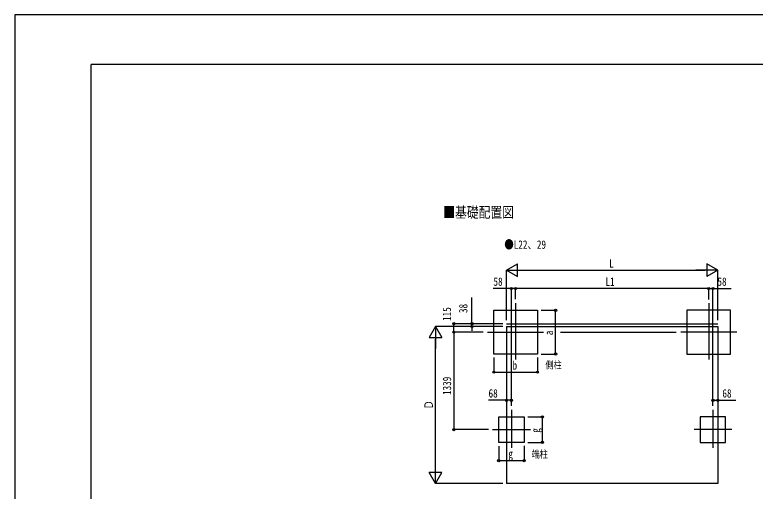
# Model space of a CAD drawing. Units: millimetres, scale not verified. Extents: x -14718 to 14718, y -10395 to 10395.
# Drawn here: x -14718 to -4547, y 3854 to 10395 of the extents above; entities that cross this region are included whole.
import ezdxf
from ezdxf.enums import TextEntityAlignment as Align

# ---------------------------------------------------------------- set-up
doc = ezdxf.new("R2010")
doc.units = ezdxf.units.MM
doc.header["$LTSCALE"] = 40
for name, color, linetype in [('0-2_USER1', 3, 'Continuous'), ('0-3_YKK_12', 2, 'Continuous'), ('0-5_YKK_A1', 4, 'Continuous'), ('0-6_YKK_D', 6, 'Continuous'), ('0-7_YKK_ZWAK', 7, 'Continuous')]:
    doc.layers.add(name, color=color, linetype=linetype)
doc.styles.add('ＭＳ ゴシック', font='')
doc.styles.get('ＭＳ ゴシック').set_extended_font_data('MS Gothic')

msp = doc.modelspace()

# ---------------------------------------------------------------- linework, layer by layer
at = {"layer": '0-3_YKK_12'}
for p, q in [((-7837.69, 6433.38), (-7837.69, 5663.21)), ((-5184.69, 6433.38), (-5184.69, 5663.21)), ((-8222.78, 6037.49), (-7452.61, 6037.49)), ((-4799.61, 6037.49), (-5569.78, 6037.49)), ((-7895.19, 4969.58), (-7895.19, 4449.41)), ((-5127.19, 4969.58), (-5127.19, 4449.41)), ((-8155.56, 4698.69), (-7635.39, 4698.69)), ((-4866.83, 4698.69), (-5387, 4698.69))]:
    msp.add_line(p, q, dxfattribs=at)
at = {"layer": '0-5_YKK_A1'}
for p, q in [((-7963.19, 6152.97), (-5059.19, 6152.97)), ((-7963.19, 6115.47), (-5059.19, 6115.47)), ((-7963.19, 6115.47), (-7963.19, 3959.43)), ((-5059.19, 6115.47), (-5059.19, 3959.43)), ((-5059.19, 3959.43), (-7963.19, 3959.43))]:
    msp.add_line(p, q, dxfattribs=at)
for points in [[(-7537.69, 5737.49), (-8137.69, 5737.49), (-8137.69, 6337.49), (-7537.69, 6337.49)], [(-5484.69, 5737.49), (-4884.69, 5737.49), (-4884.69, 6337.49), (-5484.69, 6337.49)], [(-7720.19, 4523.69), (-8070.19, 4523.69), (-8070.19, 4873.69), (-7720.19, 4873.69)], [(-5302.19, 4523.69), (-4952.19, 4523.69), (-4952.19, 4873.69), (-5302.19, 4873.69)]]:
    msp.add_lwpolyline(points, close=True, dxfattribs=at)
at = {"layer": '0-6_YKK_D'}
for p, q in [((-7963.19, 6887.49), (-7811.64, 6974.99)), ((-7811.64, 6799.99), (-7811.64, 6974.99)), ((-5059.19, 6887.49), (-5210.75, 6974.99)), ((-5210.75, 6974.99), (-5210.75, 6799.99)), ((-7963.19, 6202.97), (-7963.19, 6888.49)), ((-7963.19, 6887.49), (-7811.64, 6799.99)), ((-7963.19, 6887.49), (-7660.08, 6887.49)), ((-7788.19, 6887.49), (-5234.19, 6887.49)), ((-5059.19, 6887.49), (-5362.3, 6887.49)), ((-5059.19, 6887.49), (-5210.75, 6799.99)), ((-5059.19, 6202.97), (-5059.19, 6888.49)), ((-7895.19, 5024.9), (-7895.19, 6638.49)), ((-7837.69, 6488.58), (-7837.69, 6638.49)), ((-7837.69, 6491.35), (-7837.69, 6638.49)), ((-5184.69, 6637.49), (-7837.69, 6637.49)), ((-5184.69, 6487.58), (-5184.69, 6638.49)), ((-5184.69, 6491.35), (-5184.69, 6638.49)), ((-5127.19, 5024.9), (-5127.19, 6638.49)), ((-8437.69, 6152.97), (-8437.69, 6512.77)), ((-7487.69, 6337.49), (-7286.69, 6337.49)), ((-7287.69, 5737.49), (-7287.69, 6337.49)), ((-8937.69, 6115.47), (-9025.19, 5963.92)), ((-8013.19, 6115.47), (-8938.69, 6115.47)), ((-8937.69, 6115.47), (-8850.19, 5963.92)), ((-8937.69, 6115.47), (-8937.69, 5812.36)), ((-8013.19, 6152.97), (-8687.74, 6152.97)), ((-8686.74, 6037.49), (-8686.74, 6152.97)), ((-8014.19, 6152.97), (-8438.69, 6152.97)), ((-8014.19, 6115.47), (-8438.69, 6115.47)), ((-8437.69, 6115.47), (-8437.69, 6152.97)), ((-8437.69, 6115.47), (-8437.69, 6055.97)), ((-8284.34, 6037.49), (-8687.74, 6037.49)), ((-8284.34, 6037.49), (-8687.74, 6037.49)), ((-8686.74, 6037.49), (-8686.74, 4698.69)), ((-7220.81, 6037.49), (-5630.78, 6037.49)), ((-9025.19, 5963.92), (-8850.19, 5963.92)), ((-8937.69, 4134.43), (-8937.69, 5940.47)), ((-7487.69, 5737.49), (-7286.69, 5737.49)), ((-8137.69, 5687.49), (-8137.69, 5486.49)), ((-7537.69, 5688.47), (-7537.69, 5486.49)), ((-8137.69, 5487.49), (-7537.69, 5487.49)), ((-7670.47, 4873.69), (-7469.47, 4873.69)), ((-7470.47, 4523.69), (-7470.47, 4873.69)), ((-8209.51, 4698.69), (-8687.74, 4698.69)), ((-7670.47, 4523.69), (-7469.47, 4523.69)), ((-8070.19, 4473.69), (-8070.19, 4272.69)), ((-7720.19, 4474.67), (-7720.19, 4272.69)), ((-8070.19, 4273.69), (-7720.19, 4273.69)), ((-8937.69, 3959.43), (-8937.69, 4262.54)), ((-8937.69, 3959.43), (-9025.19, 4110.98)), ((-8850.19, 4110.98), (-9025.19, 4110.98)), ((-8937.69, 3959.43), (-8850.19, 4110.98)), ((-8013.19, 3959.43), (-8938.69, 3959.43))]:
    msp.add_line(p, q, dxfattribs=at)
for points in [[(-7837.69, 6637.49), (-7895.19, 6637.49), (-8144.16, 6637.49)], [(-5184.69, 6637.49), (-5127.19, 6637.49), (-4878.23, 6637.49)], [(-7895.19, 5102.52), (-7963.19, 5102.52), (-8212.16, 5102.52)], [(-5127.19, 5102.52), (-5059.19, 5102.52), (-4810.23, 5102.52)]]:
    msp.add_lwpolyline(points, dxfattribs=at)
for centre in [(-7895.19, 6637.49), (-7837.69, 6637.49), (-7837.69, 6637.49), (-5184.69, 6637.49), (-5184.69, 6637.49), (-5127.19, 6637.49), (-7287.69, 6337.49), (-8686.74, 6152.97), (-8437.69, 6152.97), (-8437.69, 6115.47), (-8686.74, 6037.49), (-8686.74, 6037.49), (-7287.69, 5737.49), (-8137.69, 5487.49), (-7537.69, 5487.49), (-7963.19, 5102.52), (-7895.19, 5102.52), (-5127.19, 5102.52), (-5059.19, 5102.52), (-7470.47, 4873.69), (-8686.74, 4698.69), (-7470.47, 4523.69), (-8070.19, 4273.69), (-7720.19, 4273.69)]:
    msp.add_circle(centre, 14.88, dxfattribs=at)
at = {"layer": '0-7_YKK_ZWAK'}
for p in [(13632.57, 9712.5), (-13667.43, -8837.5)]:
    msp.add_line(p, (-13667.43, 9712.5), dxfattribs=at)
msp.add_lwpolyline([(-14717.5, -10395), (14717.5, -10395), (14717.5, 10395), (-14717.5, 10395)], close=True, dxfattribs=at)

# ---------------------------------------------------------------- texts
at = {"layer": '0-2_USER1', "style": 'ＭＳ ゴシック', "width": 0.8}
for s, height, p in [('■基礎配置図', 148.5, (-8832.01, 7565.02)), ('●L22、29', 115.5, (-7992.83, 7147.67)), ('側柱', 98.97, (-7427.87, 5507.18)), ('端柱', 98.97, (-7617.41, 4282.54))]:
    msp.add_text(s, height=height, dxfattribs=at).set_placement(p, align=Align.BOTTOM_LEFT)
at = {"layer": '0-6_YKK_D', "style": 'ＭＳ ゴシック', "width": 0.8}
for s, p in [('L', (-6553.19, 6888.49)), ('58', (-8141.83, 6639.82)), ('L1', (-6603.59, 6638.49)), ('58', (-5065.36, 6639.82)), ('b', (-7879.69, 5488.49)), ('68', (-8209.83, 5104.85)), ('68', (-4997.36, 5104.85)), ('g', (-7937.19, 4274.69))]:
    msp.add_text(s, height=115.5, dxfattribs=at).set_placement(p, align=Align.BOTTOM_LEFT)
for s, p in [('38', (-8465.69, 6299.97)), ('115', (-8690.03, 6191.62)), ('a', (-7288.69, 5995.49)), ('1339', (-8689.08, 5174.89)), ('Ｄ', (-8938.69, 4974.45)), ('g', (-7471.47, 4656.69))]:
    msp.add_text(s, height=115.5, rotation=90, dxfattribs=at).set_placement(p, align=Align.BOTTOM_LEFT)

doc.saveas('drawing.dxf')
